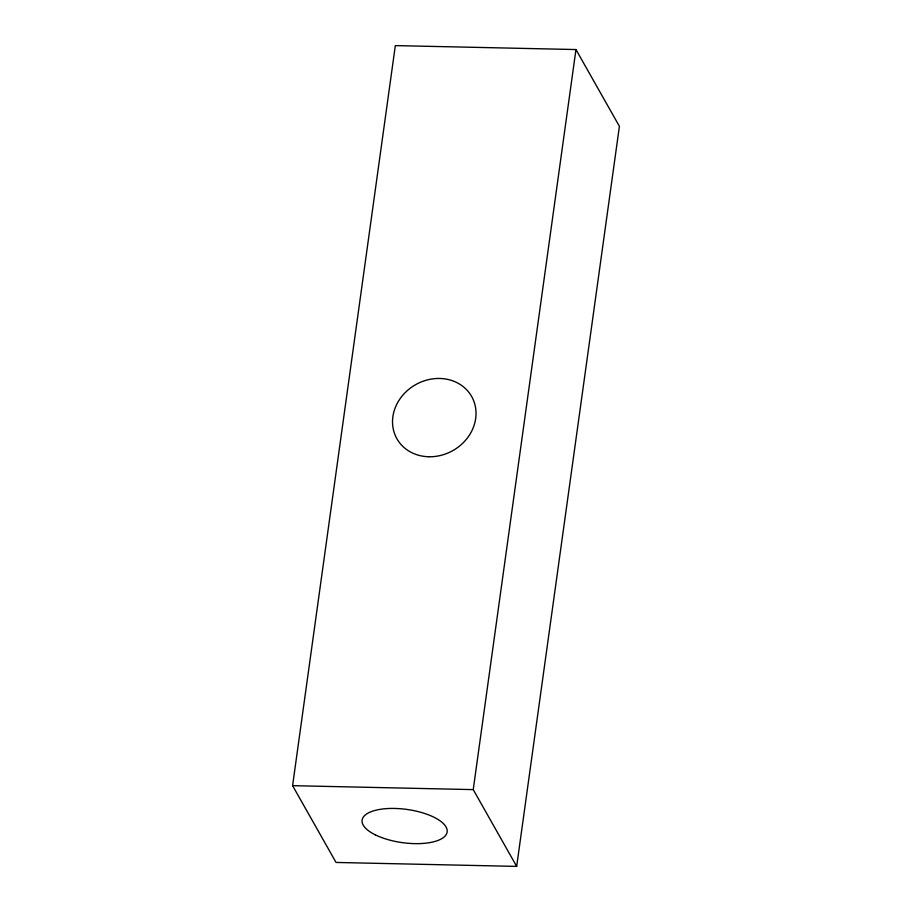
<?xml version="1.0" encoding="UTF-8"?>
<svg xmlns="http://www.w3.org/2000/svg" width="912" height="912" viewBox="0 0 912 912"><rect width="100%" height="100%" fill="white"/><g stroke="black" fill="none" stroke-linecap="round" stroke-linejoin="round"><path stroke-width="1.37" d="M292.592 785.665L395.329 45.6L575.962 49.556L619.408 126.335L516.671 866.4L336.038 862.444L292.592 785.665L473.237 789.621L516.671 866.4M473.237 789.621L575.962 49.556M428.845 456.752A42.921 37.859 -29.5 0 0 472.849 398.829A42.921 37.859 -29.5 0 0 401.143 397.256A42.921 37.859 -29.5 0 0 428.845 456.752M375.345 834.868A42.921 16.758 7.9 0 0 446.036 834.822A42.921 16.758 7.9 0 0 392.513 808.42A42.921 16.758 7.9 0 0 375.345 834.868"/></g></svg>
